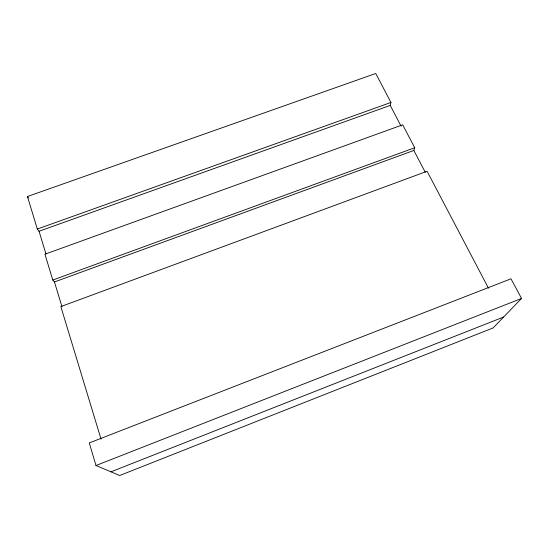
<?xml version="1.0" encoding="UTF-8"?>
<svg xmlns="http://www.w3.org/2000/svg" width="549" height="549" viewBox="0 0 549 549"><rect width="100%" height="100%" fill="white"/><g stroke="black" fill="none" stroke-linecap="round" stroke-linejoin="round"><path stroke-width="0.82" d="M401.106 126.174L390.236 105.408L390.95 102.457L375.742 73.497L27.45 196.515L37.318 229.05L39.048 231.266L45.917 253.851M425.303 172.352L413.836 150.46L414.728 147.743L402.691 124.815L44.949 254.208L52.786 280.045L54.454 281.953L61.982 306.726M521.55 298.45L493.112 327.931L119.689 475.503L95.979 465.518L89.267 442.933L510.961 278.817L521.55 298.45L95.979 465.518M110.96 471.824L503.632 317.027M52.786 280.045L414.728 147.743M54.454 281.953L413.836 150.46M37.318 229.05L390.95 102.457M39.048 231.266L390.236 105.408M27.45 196.515L28.438 197.853M488.48 288.184L427.088 171.267L60.843 306.589L101.037 439.104"/></g></svg>
